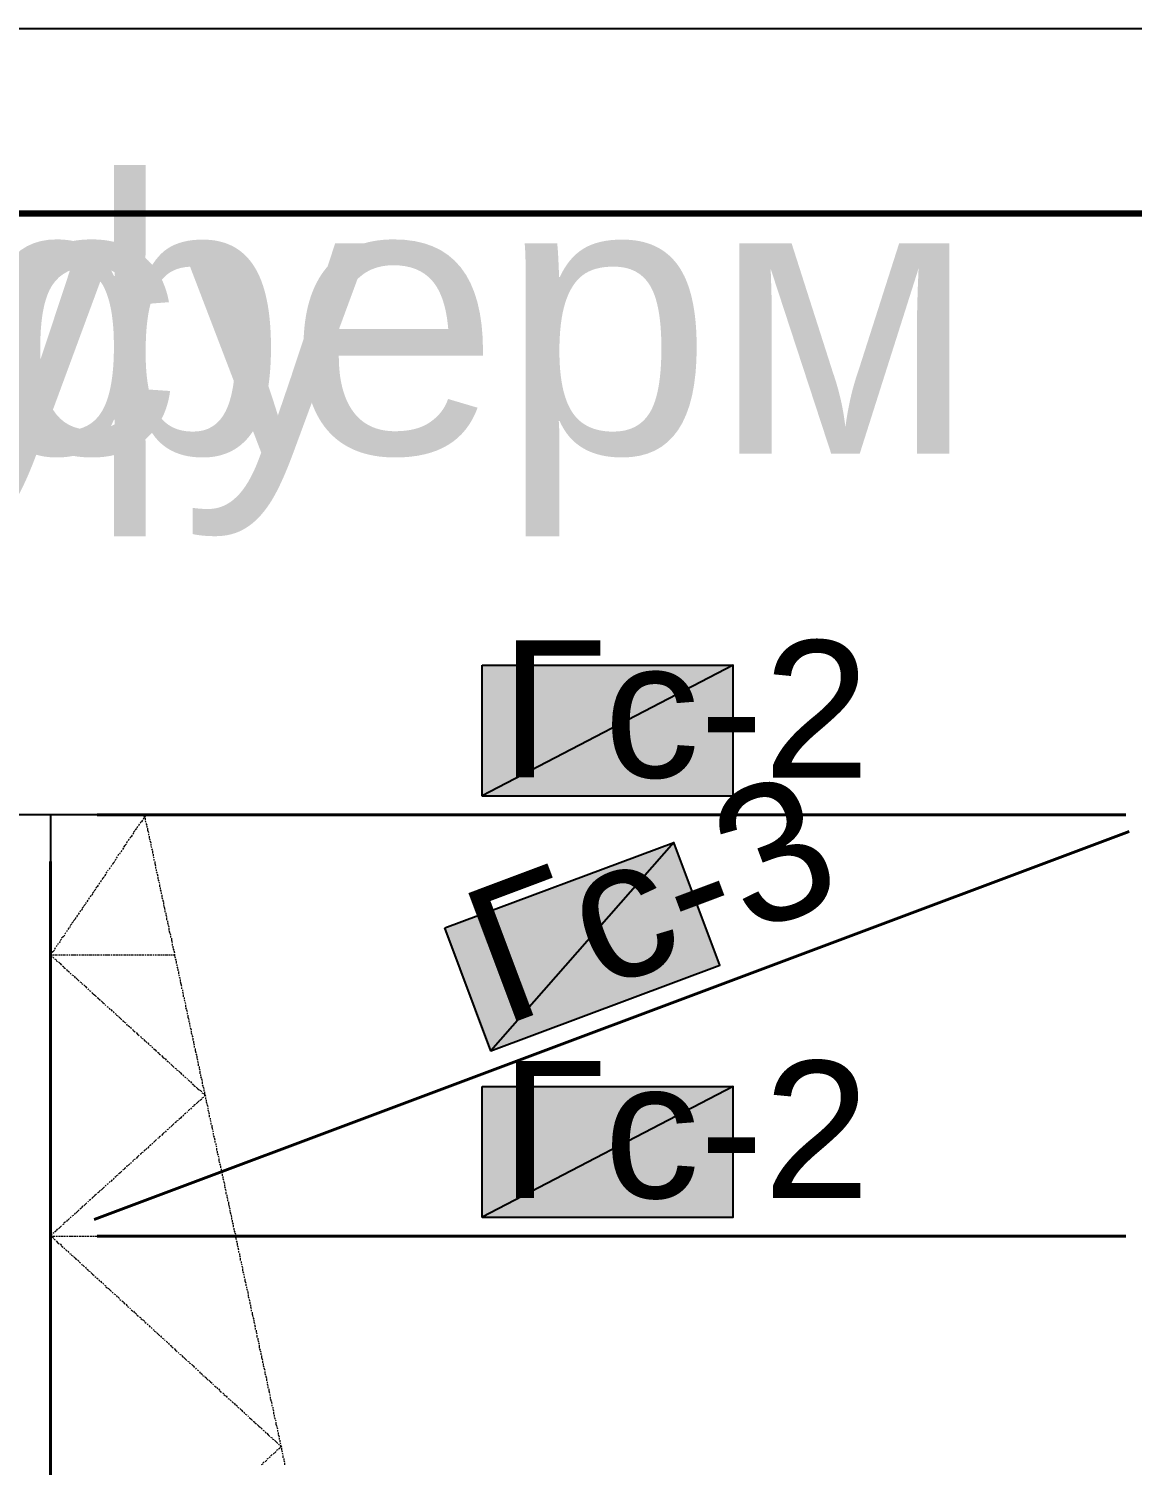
# Model space of a CAD drawing. Extents: x 0 to 604, y 0 to 420.
# Drawn here: x 289.23 to 318.73, y 381.6 to 420 of the extents above; entities that cross this region are included whole.
import ezdxf

# ---------------------------------------------------------------- set-up
doc = ezdxf.new("R2010")
doc.units = 0
doc.styles.add('TEYPDFCAD_TEXT', font='arial.ttf')

# ---------------------------------------------------------------- blocks, each defined once
blk = doc.blocks.new('A2-landscape')
for points in [[(594, 420), (0, 420)], [(589, 415), (20, 415)]]:
    blk.add_lwpolyline(points)

msp = doc.modelspace()

# ---------------------------------------------------------------- hatches: boundary and pattern name
at = {"true_color": 0xffffff}
h = msp.add_hatch(color=0, dxfattribs=at)
h.paths.add_polyline_path([(301.35, 402.992), (308.06, 402.992), (301.35, 399.5)])
h.paths.add_polyline_path([(308.06, 402.992), (301.35, 399.5), (308.06, 399.5)])
h = msp.add_hatch(color=0, dxfattribs=at)
h.paths.add_polyline_path([(300.355, 395.965), (306.472, 398.251), (301.583, 392.684)])
h.paths.add_polyline_path([(306.472, 398.251), (301.583, 392.684), (307.7, 394.97)])
h = msp.add_hatch(color=0, dxfattribs=at)
h.paths.add_polyline_path([(301.35, 391.731), (308.06, 391.731), (301.35, 388.239)])
h.paths.add_polyline_path([(308.06, 391.731), (301.35, 388.239), (308.06, 388.239)])

# ---------------------------------------------------------------- linework, layer by layer
at = {"color": 0, "lineweight": 0, "true_color": 0xffffff}
for p, q in [((301.35, 399.5), (308.06, 399.5)), ((301.583, 392.684), (307.7, 394.97)), ((301.35, 388.239), (308.06, 388.239))]:
    msp.add_line(p, q, dxfattribs=at)
at = {"color": 7, "lineweight": 25}
for p, q in [((293.307, 398.992), (273.325, 398.992)), ((289.814, 398.992), (289.814, 385.593)), ((295.825, 398.992), (294.809, 398.992)), ((317.31, 398.992), (297.307, 398.992)), ((289.814, 384.09), (289.814, 383.074))]:
    msp.add_line(p, q, dxfattribs=at)
at = {"color": 7, "lineweight": 40}
for p, q in [((318.558, 398.992), (291.063, 398.992)), ((290.978, 388.175), (318.643, 398.547)), ((289.814, 397.743), (289.814, 310.219)), ((318.558, 387.731), (291.063, 387.731))]:
    msp.add_line(p, q, dxfattribs=at)
at = {"color": 7, "lineweight": 5}
for p, q in [((292.333, 398.949), (292.312, 398.928)), ((292.354, 398.928), (292.333, 398.949)), ((292.079, 398.568), (292.036, 398.526)), ((292.121, 398.611), (292.079, 398.589)), ((292.142, 398.674), (292.121, 398.632)), ((292.185, 398.738), (292.163, 398.695)), ((292.227, 398.801), (292.206, 398.759)), ((292.269, 398.843), (292.248, 398.801)), ((292.312, 398.907), (292.291, 398.865)), ((292.354, 398.843), (292.354, 398.907)), ((292.375, 398.78), (292.354, 398.822)), ((292.396, 398.716), (292.375, 398.759)), ((292.396, 398.653), (292.396, 398.695)), ((292.418, 398.568), (292.418, 398.632)), ((292.439, 398.505), (292.418, 398.568)), ((291.846, 398.209), (291.804, 398.166)), ((291.867, 398.272), (291.846, 398.23)), ((291.909, 398.335), (291.888, 398.293)), ((291.952, 398.399), (291.931, 398.357)), ((291.994, 398.441), (291.973, 398.399)), ((292.036, 398.505), (292.015, 398.462)), ((292.439, 398.441), (292.439, 398.484)), ((292.46, 398.378), (292.46, 398.42)), ((292.481, 398.314), (292.46, 398.357)), ((292.502, 398.23), (292.481, 398.293)), ((292.502, 398.166), (292.502, 398.209)), ((291.571, 397.806), (291.529, 397.764)), ((291.592, 397.87), (291.571, 397.827)), ((291.634, 397.933), (291.613, 397.891)), ((291.677, 397.976), (291.656, 397.933)), ((291.719, 398.039), (291.698, 397.997)), ((291.761, 398.103), (291.74, 398.06)), ((291.804, 398.166), (291.761, 398.124)), ((292.523, 398.103), (292.502, 398.145)), ((292.545, 398.039), (292.523, 398.081)), ((292.545, 397.954), (292.545, 398.018)), ((292.566, 397.891), (292.566, 397.933)), ((292.587, 397.827), (292.566, 397.87)), ((292.587, 397.764), (292.587, 397.806)), ((291.317, 397.468), (291.296, 397.425)), ((291.359, 397.51), (291.338, 397.489)), ((291.401, 397.574), (291.38, 397.531)), ((291.444, 397.637), (291.423, 397.595)), ((291.486, 397.7), (291.465, 397.658)), ((291.529, 397.743), (291.486, 397.7)), ((292.608, 397.679), (292.608, 397.743)), ((292.629, 397.616), (292.608, 397.679)), ((292.629, 397.552), (292.629, 397.595)), ((292.65, 397.489), (292.65, 397.531)), ((292.671, 397.425), (292.65, 397.468)), ((291.042, 397.065), (291.021, 397.023)), ((291.084, 397.108), (291.063, 397.065)), ((291.126, 397.171), (291.105, 397.129)), ((291.169, 397.235), (291.147, 397.192)), ((291.211, 397.298), (291.19, 397.256)), ((291.253, 397.341), (291.211, 397.298)), ((291.296, 397.404), (291.253, 397.362)), ((292.693, 397.341), (292.671, 397.404)), ((292.693, 397.277), (292.693, 397.319)), ((292.714, 397.214), (292.693, 397.256)), ((292.735, 397.15), (292.714, 397.192)), ((292.735, 397.065), (292.735, 397.129)), ((292.756, 397.002), (292.756, 397.044)), ((290.767, 396.642), (290.745, 396.621)), ((290.809, 396.706), (290.788, 396.663)), ((290.851, 396.769), (290.83, 396.727)), ((290.894, 396.833), (290.872, 396.79)), ((290.936, 396.875), (290.915, 396.833)), ((290.978, 396.938), (290.936, 396.896)), ((291.021, 397.002), (290.978, 396.96)), ((292.777, 396.938), (292.756, 396.981)), ((292.777, 396.875), (292.777, 396.917)), ((292.798, 396.79), (292.798, 396.854)), ((292.82, 396.727), (292.798, 396.769)), ((292.841, 396.663), (292.82, 396.706)), ((292.841, 396.6), (292.841, 396.642)), ((290.534, 396.303), (290.512, 396.261)), ((290.576, 396.367), (290.555, 396.325)), ((290.618, 396.43), (290.597, 396.388)), ((290.661, 396.473), (290.639, 396.43)), ((290.703, 396.536), (290.661, 396.494)), ((290.745, 396.6), (290.703, 396.557)), ((292.862, 396.515), (292.841, 396.579)), ((292.883, 396.452), (292.862, 396.515)), ((292.883, 396.388), (292.883, 396.43)), ((292.904, 396.325), (292.904, 396.367)), ((292.925, 396.261), (292.904, 396.303)), ((290.259, 395.901), (290.237, 395.859)), ((290.301, 395.965), (290.28, 395.923)), ((290.343, 396.007), (290.322, 395.965)), ((290.385, 396.071), (290.343, 396.028)), ((290.428, 396.134), (290.385, 396.092)), ((290.47, 396.198), (290.428, 396.155)), ((290.491, 396.24), (290.47, 396.198)), ((292.925, 396.176), (292.925, 396.24)), ((292.947, 396.113), (292.947, 396.155)), ((292.968, 396.049), (292.947, 396.092)), ((292.989, 395.986), (292.968, 396.028)), ((292.989, 395.901), (292.989, 395.965)), ((293.01, 395.838), (292.989, 395.88)), ((289.983, 395.499), (289.962, 395.457)), ((290.026, 395.541), (290.005, 395.52)), ((290.068, 395.605), (290.047, 395.563)), ((290.11, 395.668), (290.068, 395.626)), ((290.153, 395.732), (290.11, 395.69)), ((290.195, 395.774), (290.153, 395.732)), ((290.216, 395.838), (290.195, 395.796)), ((293.031, 395.774), (293.01, 395.817)), ((293.031, 395.711), (293.031, 395.753)), ((293.053, 395.626), (293.053, 395.69)), ((293.074, 395.563), (293.053, 395.626)), ((293.074, 395.499), (293.074, 395.541)), ((289.835, 395.266), (289.814, 395.245)), ((289.814, 395.245), (289.856, 395.203)), ((289.814, 395.203), (289.814, 395.245)), ((289.814, 395.245), (289.856, 395.245)), ((289.814, 395.139), (289.814, 395.182)), ((289.814, 395.055), (289.814, 395.118)), ((289.877, 395.33), (289.835, 395.288)), ((289.92, 395.372), (289.877, 395.33)), ((289.877, 395.245), (289.92, 395.245)), ((289.877, 395.182), (289.899, 395.16)), ((289.941, 395.436), (289.92, 395.393)), ((289.92, 395.139), (289.962, 395.118)), ((289.941, 395.245), (290.005, 395.245)), ((290.026, 395.245), (290.068, 395.245)), ((290.089, 395.245), (290.132, 395.245)), ((290.153, 395.245), (290.216, 395.245)), ((290.237, 395.245), (290.28, 395.245)), ((290.301, 395.245), (290.343, 395.245)), ((290.364, 395.245), (290.428, 395.245)), ((290.428, 395.245), (290.491, 395.245)), ((290.512, 395.245), (290.555, 395.245)), ((290.576, 395.245), (290.618, 395.245)), ((290.639, 395.245), (290.703, 395.245)), ((290.724, 395.245), (290.767, 395.245)), ((290.788, 395.245), (290.83, 395.245)), ((290.851, 395.245), (290.915, 395.245)), ((290.936, 395.245), (290.978, 395.245)), ((290.999, 395.245), (291.042, 395.245)), ((291.063, 395.245), (291.126, 395.245)), ((291.147, 395.245), (291.19, 395.245)), ((291.211, 395.245), (291.253, 395.245)), ((291.274, 395.245), (291.338, 395.245)), ((291.338, 395.245), (291.401, 395.245)), ((291.423, 395.245), (291.465, 395.245)), ((291.486, 395.245), (291.529, 395.245)), ((291.55, 395.245), (291.613, 395.245)), ((291.634, 395.245), (291.677, 395.245)), ((291.698, 395.245), (291.74, 395.245)), ((291.761, 395.245), (291.825, 395.245)), ((291.846, 395.245), (291.888, 395.245)), ((291.909, 395.245), (291.952, 395.245)), ((291.973, 395.245), (292.036, 395.245)), ((292.058, 395.245), (292.1, 395.245)), ((292.121, 395.245), (292.163, 395.245)), ((292.185, 395.245), (292.227, 395.245)), ((292.248, 395.245), (292.312, 395.245)), ((292.333, 395.245), (292.375, 395.245)), ((292.396, 395.245), (292.439, 395.245)), ((292.46, 395.245), (292.523, 395.245)), ((292.545, 395.245), (292.587, 395.245)), ((292.608, 395.245), (292.65, 395.245)), ((292.671, 395.245), (292.735, 395.245)), ((292.756, 395.245), (292.798, 395.245)), ((292.82, 395.245), (292.862, 395.245)), ((292.883, 395.245), (292.947, 395.245)), ((292.968, 395.245), (293.01, 395.245)), ((293.031, 395.245), (293.074, 395.245)), ((293.095, 395.436), (293.095, 395.478)), ((293.116, 395.372), (293.095, 395.414)), ((293.095, 395.245), (293.137, 395.245)), ((293.137, 395.288), (293.116, 395.351)), ((293.137, 395.224), (293.137, 395.266)), ((293.158, 395.16), (293.137, 395.203)), ((293.18, 395.097), (293.158, 395.139)), ((289.814, 394.991), (289.814, 395.055)), ((289.814, 394.928), (289.814, 394.97)), ((289.814, 394.864), (289.814, 394.906)), ((289.814, 394.779), (289.814, 394.843)), ((289.814, 394.716), (289.814, 394.758)), ((289.962, 395.097), (290.005, 395.055)), ((290.026, 395.055), (290.068, 395.012)), ((290.068, 395.012), (290.11, 394.97)), ((290.132, 394.949), (290.174, 394.928)), ((290.174, 394.906), (290.216, 394.885)), ((290.237, 394.864), (290.259, 394.822)), ((290.28, 394.822), (290.322, 394.779)), ((290.343, 394.758), (290.364, 394.737)), ((293.18, 395.012), (293.18, 395.076)), ((293.201, 394.949), (293.201, 394.991)), ((293.222, 394.885), (293.201, 394.928)), ((293.222, 394.822), (293.222, 394.864)), ((293.243, 394.737), (293.243, 394.801)), ((289.814, 394.652), (289.814, 394.695)), ((289.814, 394.568), (289.814, 394.631)), ((289.814, 394.504), (289.814, 394.547)), ((289.814, 394.441), (289.814, 394.483)), ((289.814, 394.356), (289.814, 394.42)), ((289.814, 394.293), (289.814, 394.335)), ((290.385, 394.716), (290.428, 394.695)), ((290.449, 394.674), (290.47, 394.631)), ((290.491, 394.631), (290.534, 394.589)), ((290.534, 394.589), (290.576, 394.547)), ((290.597, 394.525), (290.639, 394.504)), ((290.639, 394.483), (290.682, 394.462)), ((290.703, 394.441), (290.745, 394.399)), ((290.745, 394.399), (290.788, 394.356)), ((290.809, 394.335), (290.83, 394.314)), ((293.264, 394.674), (293.243, 394.716)), ((293.285, 394.61), (293.264, 394.652)), ((293.285, 394.547), (293.285, 394.589)), ((293.307, 394.462), (293.285, 394.525)), ((293.328, 394.399), (293.307, 394.462)), ((293.328, 394.335), (293.328, 394.377)), ((289.814, 394.229), (289.814, 394.271)), ((289.814, 394.144), (289.814, 394.208)), ((289.814, 394.081), (289.814, 394.144)), ((289.814, 394.017), (289.814, 394.06)), ((289.814, 393.954), (289.814, 393.996)), ((290.851, 394.293), (290.894, 394.271)), ((290.915, 394.25), (290.936, 394.208)), ((290.957, 394.208), (290.999, 394.166)), ((290.999, 394.166), (291.042, 394.123)), ((291.063, 394.102), (291.105, 394.081)), ((291.105, 394.06), (291.147, 394.039)), ((291.169, 394.017), (291.211, 393.975)), ((291.211, 393.975), (291.253, 393.933)), ((293.349, 394.271), (293.349, 394.314)), ((293.37, 394.208), (293.349, 394.25)), ((293.37, 394.123), (293.37, 394.187)), ((293.391, 394.06), (293.391, 394.102)), ((293.412, 393.996), (293.391, 394.039)), ((293.433, 393.933), (293.412, 393.975)), ((289.814, 393.869), (289.814, 393.933)), ((289.814, 393.806), (289.814, 393.848)), ((289.814, 393.742), (289.814, 393.785)), ((289.814, 393.658), (289.814, 393.721)), ((289.814, 393.594), (289.814, 393.637)), ((289.814, 393.531), (289.814, 393.573)), ((291.274, 393.912), (291.296, 393.89)), ((291.317, 393.869), (291.359, 393.848)), ((291.38, 393.827), (291.401, 393.785)), ((291.423, 393.785), (291.465, 393.742)), ((291.486, 393.742), (291.507, 393.7)), ((291.529, 393.679), (291.571, 393.658)), ((291.571, 393.637), (291.613, 393.615)), ((291.634, 393.594), (291.677, 393.552)), ((293.433, 393.848), (293.433, 393.912)), ((293.455, 393.785), (293.433, 393.827)), ((293.476, 393.721), (293.455, 393.764)), ((293.476, 393.658), (293.476, 393.7)), ((293.497, 393.573), (293.497, 393.637)), ((293.518, 393.51), (293.497, 393.573)), ((289.814, 393.446), (289.814, 393.51)), ((289.814, 393.382), (289.814, 393.425)), ((289.814, 393.319), (289.814, 393.361)), ((289.814, 393.234), (289.814, 393.298)), ((289.814, 393.171), (289.814, 393.234)), ((291.677, 393.552), (291.719, 393.51)), ((291.74, 393.488), (291.783, 393.467)), ((291.783, 393.446), (291.825, 393.425)), ((291.846, 393.404), (291.867, 393.361)), ((291.888, 393.361), (291.931, 393.319)), ((291.952, 393.319), (291.973, 393.277)), ((291.994, 393.255), (292.036, 393.234)), ((292.036, 393.213), (292.079, 393.192)), ((293.518, 393.446), (293.518, 393.488)), ((293.539, 393.382), (293.539, 393.425)), ((293.56, 393.319), (293.539, 393.361)), ((293.582, 393.234), (293.56, 393.298)), ((293.582, 393.171), (293.582, 393.213)), ((289.814, 393.107), (289.814, 393.15)), ((289.814, 393.044), (289.814, 393.086)), ((289.814, 392.959), (289.814, 393.023)), ((289.814, 392.896), (289.814, 392.938)), ((289.814, 392.832), (289.814, 392.874)), ((289.814, 392.747), (289.814, 392.811)), ((292.1, 393.171), (292.142, 393.128)), ((292.142, 393.128), (292.185, 393.086)), ((292.206, 393.065), (292.248, 393.044)), ((292.248, 393.023), (292.291, 393.002)), ((292.312, 392.98), (292.333, 392.938)), ((292.354, 392.938), (292.396, 392.896)), ((292.418, 392.896), (292.439, 392.853)), ((292.46, 392.832), (292.502, 392.811)), ((293.603, 393.107), (293.582, 393.15)), ((293.624, 393.044), (293.603, 393.086)), ((293.624, 392.959), (293.624, 393.023)), ((293.645, 392.896), (293.645, 392.938)), ((293.666, 392.832), (293.645, 392.874)), ((293.666, 392.769), (293.666, 392.811)), ((289.814, 392.684), (289.814, 392.726)), ((289.814, 392.62), (289.814, 392.663)), ((289.814, 392.536), (289.814, 392.599)), ((289.814, 392.472), (289.814, 392.515)), ((289.814, 392.409), (289.814, 392.451)), ((292.523, 392.79), (292.545, 392.769)), ((292.566, 392.747), (292.608, 392.705)), ((292.608, 392.705), (292.65, 392.663)), ((292.671, 392.642), (292.714, 392.62)), ((292.714, 392.599), (292.756, 392.578)), ((292.777, 392.557), (292.82, 392.515)), ((292.82, 392.515), (292.862, 392.472)), ((292.883, 392.472), (292.904, 392.43)), ((293.688, 392.684), (293.688, 392.747)), ((293.709, 392.62), (293.688, 392.684)), ((293.73, 392.557), (293.709, 392.599)), ((293.73, 392.493), (293.73, 392.536)), ((293.751, 392.43), (293.73, 392.472)), ((289.814, 392.324), (289.814, 392.388)), ((289.814, 392.261), (289.814, 392.324)), ((289.814, 392.197), (289.814, 392.239)), ((289.814, 392.134), (289.814, 392.176)), ((289.814, 392.049), (289.814, 392.113)), ((292.925, 392.409), (292.968, 392.388)), ((292.989, 392.366), (293.01, 392.345)), ((293.031, 392.324), (293.074, 392.282)), ((293.074, 392.282), (293.116, 392.239)), ((293.137, 392.218), (293.18, 392.197)), ((293.18, 392.176), (293.222, 392.155)), ((293.243, 392.134), (293.285, 392.091)), ((293.285, 392.091), (293.328, 392.049)), ((293.349, 392.049), (293.37, 392.007)), ((293.772, 392.345), (293.751, 392.409)), ((293.772, 392.282), (293.772, 392.324)), ((293.793, 392.218), (293.793, 392.261)), ((293.815, 392.155), (293.793, 392.197)), ((293.815, 392.07), (293.815, 392.134)), ((293.836, 392.007), (293.836, 392.049)), ((289.814, 391.985), (289.814, 392.028)), ((289.814, 391.922), (289.814, 391.964)), ((289.814, 391.837), (289.814, 391.901)), ((289.814, 391.774), (289.814, 391.816)), ((289.814, 391.71), (289.814, 391.753)), ((289.814, 391.626), (289.814, 391.689)), ((293.391, 391.985), (293.433, 391.964)), ((293.455, 391.943), (293.476, 391.922)), ((293.497, 391.901), (293.539, 391.858)), ((293.56, 391.858), (293.582, 391.816)), ((293.603, 391.795), (293.645, 391.774)), ((293.645, 391.753), (293.688, 391.731)), ((293.709, 391.71), (293.751, 391.668)), ((293.751, 391.668), (293.793, 391.626)), ((293.857, 391.943), (293.836, 391.985)), ((293.878, 391.88), (293.857, 391.922)), ((293.878, 391.795), (293.878, 391.858)), ((293.899, 391.731), (293.878, 391.774)), ((293.92, 391.668), (293.899, 391.71)), ((289.814, 391.562), (289.814, 391.604)), ((289.814, 391.499), (289.814, 391.541)), ((289.814, 391.414), (289.814, 391.478)), ((289.814, 391.351), (289.814, 391.414)), ((289.814, 391.287), (289.814, 391.329)), ((289.814, 391.223), (289.814, 391.266)), ((293.751, 391.308), (293.709, 391.266)), ((293.793, 391.351), (293.751, 391.308)), ((293.815, 391.626), (293.857, 391.583)), ((293.857, 391.393), (293.815, 391.351)), ((293.857, 391.562), (293.899, 391.541)), ((293.899, 391.435), (293.857, 391.414)), ((293.92, 391.604), (293.92, 391.647)), ((293.92, 391.52), (293.942, 391.499)), ((293.942, 391.499), (293.92, 391.456)), ((293.942, 391.52), (293.942, 391.583)), ((293.963, 391.456), (293.942, 391.52)), ((293.963, 391.393), (293.963, 391.435)), ((293.984, 391.329), (293.984, 391.372)), ((294.005, 391.266), (293.984, 391.308)), ((289.814, 391.139), (289.814, 391.202)), ((289.814, 391.075), (289.814, 391.118)), ((289.814, 391.012), (289.814, 391.054)), ((289.814, 390.927), (289.814, 390.991)), ((289.814, 390.864), (289.814, 390.906)), ((293.285, 390.885), (293.243, 390.842)), ((293.328, 390.927), (293.285, 390.885)), ((293.37, 390.969), (293.349, 390.927)), ((293.433, 391.012), (293.391, 390.991)), ((293.476, 391.054), (293.455, 391.033)), ((293.539, 391.118), (293.497, 391.075)), ((293.582, 391.16), (293.56, 391.118)), ((293.645, 391.202), (293.603, 391.181)), ((293.688, 391.245), (293.645, 391.223)), ((294.026, 391.181), (294.005, 391.245)), ((294.026, 391.118), (294.026, 391.16)), ((294.047, 391.054), (294.026, 391.096)), ((294.068, 390.991), (294.047, 391.033)), ((294.068, 390.906), (294.068, 390.969)), ((294.09, 390.842), (294.09, 390.885)), ((289.814, 390.8), (289.814, 390.842)), ((289.814, 390.716), (289.814, 390.779)), ((289.814, 390.652), (289.814, 390.694)), ((289.814, 390.589), (289.814, 390.631)), ((289.814, 390.504), (289.814, 390.567)), ((289.814, 390.44), (289.814, 390.504)), ((292.862, 390.504), (292.82, 390.461)), ((292.904, 390.546), (292.883, 390.504)), ((292.968, 390.589), (292.925, 390.567)), ((293.01, 390.631), (292.989, 390.61)), ((293.074, 390.694), (293.031, 390.652)), ((293.116, 390.737), (293.074, 390.694)), ((293.18, 390.779), (293.137, 390.758)), ((293.222, 390.821), (293.18, 390.8)), ((294.111, 390.779), (294.09, 390.821)), ((294.111, 390.716), (294.111, 390.758)), ((294.132, 390.631), (294.132, 390.694)), ((294.153, 390.567), (294.132, 390.631)), ((294.174, 390.504), (294.153, 390.546)), ((289.814, 390.377), (289.814, 390.419)), ((289.814, 390.313), (289.814, 390.356)), ((289.814, 390.229), (289.814, 390.292)), ((289.814, 390.165), (289.814, 390.207)), ((289.814, 390.102), (289.814, 390.144)), ((292.439, 390.123), (292.418, 390.08)), ((292.502, 390.165), (292.46, 390.144)), ((292.545, 390.207), (292.523, 390.186)), ((292.608, 390.271), (292.566, 390.229)), ((292.65, 390.313), (292.608, 390.271)), ((292.714, 390.356), (292.671, 390.334)), ((292.756, 390.398), (292.714, 390.377)), ((292.82, 390.461), (292.777, 390.419)), ((294.174, 390.44), (294.174, 390.483)), ((294.195, 390.377), (294.174, 390.419)), ((294.217, 390.292), (294.195, 390.356)), ((294.217, 390.229), (294.217, 390.271)), ((294.238, 390.165), (294.238, 390.207)), ((294.259, 390.102), (294.238, 390.144)), ((289.814, 390.017), (289.814, 390.08)), ((289.814, 389.953), (289.814, 389.996)), ((289.814, 389.89), (289.814, 389.932)), ((289.814, 389.805), (289.814, 389.869)), ((289.814, 389.742), (289.814, 389.784)), ((292.036, 389.742), (291.994, 389.721)), ((292.079, 389.784), (292.036, 389.763)), ((292.142, 389.848), (292.1, 389.805)), ((292.185, 389.89), (292.142, 389.848)), ((292.248, 389.932), (292.206, 389.911)), ((292.291, 389.975), (292.248, 389.953)), ((292.333, 390.038), (292.312, 389.996)), ((292.396, 390.08), (292.354, 390.038)), ((294.259, 390.017), (294.259, 390.08)), ((294.28, 389.953), (294.28, 389.996)), ((294.301, 389.89), (294.28, 389.932)), ((294.322, 389.827), (294.301, 389.869)), ((294.322, 389.742), (294.322, 389.805)), ((289.814, 389.678), (289.814, 389.721)), ((289.814, 389.594), (289.814, 389.657)), ((289.814, 389.53), (289.814, 389.594)), ((289.814, 389.467), (289.814, 389.509)), ((289.814, 389.403), (289.814, 389.445)), ((289.814, 389.318), (289.814, 389.382)), ((291.613, 389.361), (291.571, 389.34)), ((291.677, 389.424), (291.634, 389.382)), ((291.719, 389.467), (291.677, 389.424)), ((291.783, 389.509), (291.74, 389.488)), ((291.825, 389.551), (291.783, 389.53)), ((291.867, 389.615), (291.846, 389.572)), ((291.931, 389.657), (291.888, 389.615)), ((291.973, 389.699), (291.952, 389.657)), ((294.344, 389.678), (294.322, 389.721)), ((294.365, 389.615), (294.344, 389.657)), ((294.365, 389.551), (294.365, 389.594)), ((294.386, 389.467), (294.386, 389.53)), ((294.407, 389.403), (294.386, 389.467)), ((294.407, 389.34), (294.407, 389.382)), ((289.814, 389.255), (289.814, 389.297)), ((289.814, 389.192), (289.814, 389.234)), ((289.814, 389.107), (289.814, 389.17)), ((289.814, 389.043), (289.814, 389.086)), ((289.814, 388.98), (289.814, 389.022)), ((291.211, 389.001), (291.169, 388.959)), ((291.253, 389.043), (291.211, 389.001)), ((291.296, 389.086), (291.274, 389.065)), ((291.359, 389.128), (291.317, 389.107)), ((291.401, 389.192), (291.38, 389.149)), ((291.465, 389.234), (291.423, 389.192)), ((291.507, 389.276), (291.486, 389.234)), ((291.571, 389.318), (291.529, 389.297)), ((294.428, 389.276), (294.428, 389.318)), ((294.449, 389.213), (294.428, 389.255)), ((294.471, 389.128), (294.449, 389.192)), ((294.471, 389.065), (294.471, 389.107)), ((294.492, 389.001), (294.471, 389.043)), ((294.513, 388.937), (294.492, 388.98)), ((289.814, 388.895), (289.814, 388.959)), ((289.814, 388.832), (289.814, 388.874)), ((289.814, 388.768), (289.814, 388.81)), ((289.814, 388.683), (289.814, 388.747)), ((289.814, 388.62), (289.814, 388.683)), ((289.814, 388.557), (289.814, 388.599)), ((290.745, 388.578), (290.703, 388.535)), ((290.788, 388.62), (290.745, 388.578)), ((290.83, 388.662), (290.809, 388.641)), ((290.894, 388.705), (290.851, 388.683)), ((290.936, 388.768), (290.915, 388.726)), ((290.999, 388.81), (290.957, 388.768)), ((291.042, 388.853), (290.999, 388.81)), ((291.105, 388.895), (291.063, 388.874)), ((291.147, 388.959), (291.105, 388.916)), ((294.513, 388.853), (294.513, 388.916)), ((294.534, 388.789), (294.534, 388.832)), ((294.555, 388.726), (294.534, 388.768)), ((294.555, 388.662), (294.555, 388.705)), ((294.577, 388.578), (294.577, 388.641)), ((294.598, 388.514), (294.577, 388.578)), ((289.814, 388.493), (289.814, 388.535)), ((289.814, 388.408), (289.814, 388.472)), ((289.814, 388.345), (289.814, 388.387)), ((289.814, 388.281), (289.814, 388.324)), ((289.814, 388.197), (289.814, 388.26)), ((290.322, 388.197), (290.28, 388.154)), ((290.364, 388.239), (290.343, 388.218)), ((290.428, 388.281), (290.385, 388.26)), ((290.47, 388.345), (290.449, 388.303)), ((290.534, 388.387), (290.491, 388.345)), ((290.576, 388.43), (290.534, 388.387)), ((290.639, 388.472), (290.597, 388.451)), ((290.682, 388.535), (290.639, 388.493)), ((294.619, 388.451), (294.598, 388.493)), ((294.619, 388.387), (294.619, 388.43)), ((294.64, 388.324), (294.619, 388.366)), ((294.661, 388.239), (294.64, 388.303)), ((294.661, 388.175), (294.661, 388.218)), ((289.814, 388.133), (289.814, 388.175)), ((289.814, 388.07), (289.814, 388.112)), ((289.814, 387.985), (289.814, 388.048)), ((289.814, 387.921), (289.814, 387.964)), ((289.814, 387.858), (289.814, 387.9)), ((289.814, 387.773), (289.814, 387.837)), ((289.899, 387.816), (289.877, 387.795)), ((289.962, 387.858), (289.92, 387.837)), ((290.005, 387.921), (289.962, 387.879)), ((290.068, 387.964), (290.026, 387.921)), ((290.11, 388.006), (290.068, 387.964)), ((290.174, 388.048), (290.132, 388.027)), ((290.216, 388.112), (290.174, 388.07)), ((290.259, 388.154), (290.237, 388.112)), ((294.682, 388.112), (294.682, 388.154)), ((294.704, 388.048), (294.682, 388.091)), ((294.704, 387.964), (294.704, 388.027)), ((294.725, 387.9), (294.725, 387.943)), ((294.746, 387.837), (294.725, 387.879)), ((294.767, 387.773), (294.746, 387.816)), ((289.856, 387.773), (289.814, 387.731)), ((289.814, 387.71), (289.814, 387.773)), ((289.814, 387.731), (289.856, 387.731)), ((289.814, 387.731), (289.835, 387.71)), ((289.814, 387.646), (289.814, 387.689)), ((289.814, 387.583), (289.814, 387.625)), ((289.814, 387.498), (289.814, 387.562)), ((289.814, 387.435), (289.814, 387.477)), ((289.856, 387.71), (289.899, 387.667)), ((289.877, 387.731), (289.941, 387.731)), ((289.899, 387.646), (289.941, 387.625)), ((289.962, 387.731), (290.005, 387.731)), ((289.962, 387.604), (290.005, 387.562)), ((290.005, 387.562), (290.047, 387.519)), ((290.026, 387.731), (290.068, 387.731)), ((290.068, 387.519), (290.11, 387.477)), ((290.089, 387.731), (290.153, 387.731)), ((290.11, 387.456), (290.153, 387.435)), ((290.174, 387.731), (290.216, 387.731)), ((290.237, 387.731), (290.28, 387.731)), ((290.301, 387.731), (290.364, 387.731)), ((290.364, 387.731), (290.428, 387.731)), ((290.449, 387.731), (290.491, 387.731)), ((290.512, 387.731), (290.555, 387.731)), ((290.576, 387.731), (290.639, 387.731)), ((290.661, 387.731), (290.703, 387.731)), ((290.724, 387.731), (290.767, 387.731)), ((290.788, 387.731), (290.851, 387.731)), ((290.872, 387.731), (290.915, 387.731)), ((290.936, 387.731), (290.978, 387.731)), ((290.999, 387.731), (291.063, 387.731)), ((291.084, 387.731), (291.126, 387.731)), ((291.147, 387.731), (291.19, 387.731)), ((291.211, 387.731), (291.253, 387.731)), ((291.274, 387.731), (291.338, 387.731)), ((291.359, 387.731), (291.401, 387.731)), ((291.423, 387.731), (291.465, 387.731)), ((291.486, 387.731), (291.55, 387.731)), ((291.571, 387.731), (291.613, 387.731)), ((291.634, 387.731), (291.677, 387.731)), ((291.698, 387.731), (291.761, 387.731)), ((291.783, 387.731), (291.825, 387.731)), ((291.846, 387.731), (291.888, 387.731)), ((291.909, 387.731), (291.973, 387.731)), ((291.994, 387.731), (292.036, 387.731)), ((292.058, 387.731), (292.1, 387.731)), ((292.121, 387.731), (292.163, 387.731)), ((292.185, 387.731), (292.248, 387.731)), ((292.269, 387.731), (292.312, 387.731)), ((292.333, 387.731), (292.375, 387.731)), ((292.396, 387.731), (292.46, 387.731)), ((292.481, 387.731), (292.523, 387.731)), ((292.545, 387.731), (292.587, 387.731)), ((292.608, 387.731), (292.671, 387.731)), ((292.693, 387.731), (292.735, 387.731)), ((292.756, 387.731), (292.798, 387.731)), ((292.82, 387.731), (292.883, 387.731)), ((292.904, 387.731), (292.947, 387.731)), ((292.968, 387.731), (293.01, 387.731)), ((293.031, 387.731), (293.074, 387.731)), ((293.095, 387.731), (293.158, 387.731)), ((293.18, 387.731), (293.222, 387.731)), ((293.243, 387.731), (293.285, 387.731)), ((293.307, 387.731), (293.37, 387.731)), ((293.391, 387.731), (293.433, 387.731)), ((293.455, 387.731), (293.497, 387.731)), ((293.518, 387.731), (293.582, 387.731)), ((293.603, 387.731), (293.645, 387.731)), ((293.666, 387.731), (293.709, 387.731)), ((293.73, 387.731), (293.793, 387.731)), ((293.793, 387.731), (293.857, 387.731)), ((293.878, 387.731), (293.92, 387.731)), ((293.942, 387.731), (293.984, 387.731)), ((294.005, 387.731), (294.068, 387.731)), ((294.09, 387.731), (294.132, 387.731)), ((294.153, 387.731), (294.195, 387.731)), ((294.217, 387.731), (294.28, 387.731)), ((294.301, 387.731), (294.344, 387.731)), ((294.365, 387.731), (294.407, 387.731)), ((294.428, 387.731), (294.492, 387.731)), ((294.513, 387.731), (294.555, 387.731)), ((294.577, 387.731), (294.619, 387.731)), ((294.64, 387.731), (294.704, 387.731)), ((294.704, 387.731), (294.767, 387.731)), ((294.767, 387.689), (294.767, 387.752)), ((294.788, 387.625), (294.767, 387.689)), ((294.809, 387.562), (294.788, 387.604)), ((294.809, 387.498), (294.809, 387.541)), ((294.83, 387.435), (294.809, 387.477)), ((289.814, 387.371), (289.814, 387.413)), ((289.814, 387.286), (289.814, 387.35)), ((289.814, 387.223), (289.814, 387.265)), ((289.814, 387.159), (289.814, 387.202)), ((289.814, 387.075), (289.814, 387.138)), ((289.814, 387.011), (289.814, 387.054)), ((290.174, 387.413), (290.195, 387.392)), ((290.216, 387.371), (290.259, 387.329)), ((290.28, 387.329), (290.301, 387.286)), ((290.322, 387.265), (290.364, 387.244)), ((290.364, 387.223), (290.407, 387.202)), ((290.428, 387.181), (290.47, 387.138)), ((290.47, 387.138), (290.512, 387.096)), ((290.534, 387.096), (290.576, 387.054)), ((294.852, 387.35), (294.83, 387.413)), ((294.852, 387.286), (294.852, 387.329)), ((294.873, 387.223), (294.873, 387.265)), ((294.894, 387.159), (294.873, 387.202)), ((294.894, 387.075), (294.894, 387.138)), ((294.915, 387.011), (294.915, 387.054)), ((289.814, 386.948), (289.814, 386.99)), ((289.814, 386.863), (289.814, 386.927)), ((289.814, 386.8), (289.814, 386.863)), ((289.814, 386.736), (289.814, 386.779)), ((289.814, 386.673), (289.814, 386.715)), ((290.576, 387.032), (290.618, 387.011)), ((290.639, 386.99), (290.661, 386.948)), ((290.682, 386.948), (290.724, 386.906)), ((290.745, 386.906), (290.767, 386.863)), ((290.788, 386.842), (290.83, 386.821)), ((290.83, 386.8), (290.872, 386.779)), ((290.894, 386.757), (290.936, 386.715)), ((290.936, 386.715), (290.978, 386.673)), ((294.936, 386.948), (294.915, 386.99)), ((294.957, 386.884), (294.936, 386.927)), ((294.957, 386.8), (294.957, 386.863)), ((294.979, 386.736), (294.957, 386.779)), ((295, 386.673), (294.979, 386.715)), ((289.814, 386.588), (289.814, 386.651)), ((289.814, 386.524), (289.814, 386.567)), ((289.814, 386.461), (289.814, 386.503)), ((289.814, 386.376), (289.814, 386.44)), ((289.814, 386.313), (289.814, 386.355)), ((289.814, 386.249), (289.814, 386.292)), ((290.999, 386.651), (291.021, 386.63)), ((291.042, 386.609), (291.084, 386.588)), ((291.105, 386.567), (291.126, 386.524)), ((291.147, 386.524), (291.19, 386.482)), ((291.211, 386.482), (291.232, 386.44)), ((291.253, 386.419), (291.296, 386.397)), ((291.296, 386.376), (291.338, 386.334)), ((291.359, 386.334), (291.401, 386.292)), ((291.401, 386.292), (291.444, 386.249)), ((295, 386.609), (295, 386.651)), ((295.021, 386.524), (295.021, 386.588)), ((295.042, 386.461), (295.021, 386.524)), ((295.042, 386.397), (295.042, 386.44)), ((295.063, 386.334), (295.063, 386.376)), ((295.084, 386.271), (295.063, 386.313)), ((289.814, 386.165), (289.814, 386.228)), ((289.814, 386.101), (289.814, 386.144)), ((289.814, 386.038), (289.814, 386.08)), ((289.814, 385.953), (289.814, 386.017)), ((289.814, 385.889), (289.814, 385.953)), ((291.465, 386.228), (291.486, 386.207)), ((291.507, 386.186), (291.55, 386.165)), ((291.571, 386.144), (291.592, 386.101)), ((291.613, 386.101), (291.656, 386.059)), ((291.656, 386.038), (291.698, 386.017)), ((291.719, 385.995), (291.761, 385.974)), ((291.761, 385.953), (291.804, 385.911)), ((291.825, 385.911), (291.867, 385.868)), ((295.106, 386.186), (295.084, 386.249)), ((295.106, 386.122), (295.106, 386.165)), ((295.127, 386.059), (295.106, 386.101)), ((295.148, 385.995), (295.127, 386.038)), ((295.148, 385.911), (295.148, 385.974)), ((295.169, 385.847), (295.169, 385.889)), ((289.814, 385.826), (289.814, 385.868)), ((289.814, 385.762), (289.814, 385.805)), ((289.814, 385.678), (289.814, 385.741)), ((289.814, 385.614), (289.814, 385.657)), ((289.814, 385.551), (289.814, 385.593)), ((289.814, 385.466), (289.814, 385.53)), ((291.867, 385.847), (291.909, 385.826)), ((291.931, 385.805), (291.952, 385.784)), ((291.973, 385.762), (292.015, 385.72)), ((292.036, 385.72), (292.058, 385.678)), ((292.079, 385.678), (292.121, 385.635)), ((292.121, 385.614), (292.163, 385.593)), ((292.185, 385.572), (292.227, 385.551)), ((292.227, 385.53), (292.269, 385.487)), ((295.19, 385.784), (295.169, 385.826)), ((295.19, 385.72), (295.19, 385.762)), ((295.211, 385.635), (295.211, 385.699)), ((295.233, 385.572), (295.211, 385.635)), ((295.254, 385.509), (295.233, 385.551)), ((289.814, 385.403), (289.814, 385.445)), ((289.814, 385.339), (289.814, 385.382)), ((289.814, 385.255), (289.814, 385.318)), ((289.814, 385.191), (289.814, 385.233)), ((289.814, 385.127), (289.814, 385.17)), ((292.291, 385.487), (292.333, 385.445)), ((292.333, 385.424), (292.375, 385.403)), ((292.396, 385.382), (292.418, 385.36)), ((292.439, 385.339), (292.481, 385.297)), ((292.502, 385.297), (292.523, 385.255)), ((292.545, 385.233), (292.587, 385.212)), ((292.587, 385.191), (292.629, 385.17)), ((292.65, 385.149), (292.693, 385.106)), ((295.254, 385.445), (295.254, 385.487)), ((295.275, 385.382), (295.254, 385.424)), ((295.296, 385.297), (295.275, 385.36)), ((295.296, 385.233), (295.296, 385.276)), ((295.317, 385.17), (295.317, 385.212)), ((295.339, 385.106), (295.317, 385.149)), ((289.814, 385.043), (289.814, 385.106)), ((289.814, 384.979), (289.814, 385.043)), ((289.814, 384.916), (289.814, 384.958)), ((289.814, 384.852), (289.814, 384.895)), ((289.814, 384.768), (289.814, 384.831)), ((289.814, 384.704), (289.814, 384.746)), ((292.693, 385.106), (292.735, 385.064)), ((292.756, 385.064), (292.777, 385.022)), ((292.798, 385), (292.841, 384.979)), ((292.862, 384.958), (292.883, 384.937)), ((292.904, 384.916), (292.947, 384.873)), ((292.968, 384.873), (292.989, 384.831)), ((293.01, 384.81), (293.053, 384.789)), ((293.053, 384.768), (293.095, 384.746)), ((295.339, 385.022), (295.339, 385.085)), ((295.36, 384.958), (295.36, 385)), ((295.381, 384.895), (295.36, 384.937)), ((295.402, 384.831), (295.381, 384.873)), ((295.402, 384.746), (295.402, 384.81)), ((289.814, 384.641), (289.814, 384.683)), ((289.814, 384.556), (289.814, 384.62)), ((289.814, 384.492), (289.814, 384.535)), ((289.814, 384.429), (289.814, 384.471)), ((289.814, 384.344), (289.814, 384.408)), ((293.116, 384.725), (293.158, 384.683)), ((293.158, 384.683), (293.201, 384.641)), ((293.222, 384.62), (293.243, 384.598)), ((293.264, 384.577), (293.307, 384.556)), ((293.328, 384.535), (293.349, 384.492)), ((293.37, 384.492), (293.412, 384.45)), ((293.412, 384.45), (293.455, 384.408)), ((293.476, 384.387), (293.518, 384.365)), ((295.423, 384.683), (295.402, 384.725)), ((295.444, 384.62), (295.423, 384.662)), ((295.444, 384.556), (295.444, 384.598)), ((295.466, 384.471), (295.466, 384.535)), ((295.487, 384.408), (295.466, 384.471)), ((295.487, 384.344), (295.487, 384.387)), ((289.814, 384.281), (289.814, 384.323)), ((289.814, 384.217), (289.814, 384.26)), ((289.814, 384.133), (289.814, 384.196)), ((289.814, 384.069), (289.814, 384.133)), ((289.814, 384.006), (289.814, 384.048)), ((289.814, 383.942), (289.814, 383.985)), ((293.518, 384.344), (293.56, 384.323)), ((293.582, 384.302), (293.624, 384.26)), ((293.624, 384.26), (293.666, 384.217)), ((293.688, 384.196), (293.709, 384.175)), ((293.73, 384.154), (293.772, 384.133)), ((293.793, 384.111), (293.815, 384.069)), ((293.836, 384.069), (293.878, 384.027)), ((293.878, 384.006), (293.92, 383.985)), ((295.508, 384.281), (295.508, 384.323)), ((295.529, 384.217), (295.508, 384.26)), ((295.55, 384.133), (295.529, 384.196)), ((295.55, 384.069), (295.55, 384.111)), ((295.571, 384.006), (295.55, 384.048)), ((295.592, 383.942), (295.571, 383.985)), ((289.814, 383.858), (289.814, 383.921)), ((289.814, 383.794), (289.814, 383.836)), ((289.814, 383.73), (289.814, 383.773)), ((289.814, 383.646), (289.814, 383.709)), ((289.814, 383.582), (289.814, 383.625)), ((293.942, 383.963), (293.984, 383.942)), ((293.984, 383.921), (294.026, 383.879)), ((294.047, 383.879), (294.09, 383.836)), ((294.09, 383.836), (294.132, 383.794)), ((294.153, 383.773), (294.174, 383.752)), ((294.195, 383.73), (294.238, 383.688)), ((294.259, 383.688), (294.28, 383.646)), ((294.301, 383.646), (294.344, 383.603)), ((295.592, 383.858), (295.592, 383.921)), ((295.614, 383.794), (295.614, 383.836)), ((295.635, 383.73), (295.614, 383.773)), ((295.635, 383.667), (295.635, 383.709)), ((295.656, 383.582), (295.656, 383.646)), ((289.814, 383.519), (289.814, 383.561)), ((289.814, 383.434), (289.814, 383.498)), ((289.814, 383.371), (289.814, 383.413)), ((289.814, 383.307), (289.814, 383.349)), ((289.814, 383.223), (289.814, 383.286)), ((289.814, 383.159), (289.814, 383.223)), ((294.344, 383.582), (294.386, 383.561)), ((294.407, 383.54), (294.449, 383.519)), ((294.449, 383.498), (294.492, 383.455)), ((294.513, 383.455), (294.534, 383.413)), ((294.555, 383.392), (294.598, 383.371)), ((294.619, 383.349), (294.64, 383.328)), ((294.661, 383.307), (294.704, 383.265)), ((294.725, 383.265), (294.746, 383.223)), ((294.767, 383.223), (294.809, 383.18)), ((295.677, 383.519), (295.656, 383.582)), ((295.698, 383.455), (295.677, 383.498)), ((295.698, 383.392), (295.698, 383.434)), ((295.719, 383.328), (295.698, 383.371)), ((295.741, 383.244), (295.719, 383.307)), ((295.741, 383.18), (295.741, 383.223)), ((289.814, 383.096), (289.814, 383.138)), ((289.814, 383.032), (289.814, 383.074)), ((289.814, 382.947), (289.814, 383.011)), ((289.814, 382.884), (289.814, 382.926)), ((289.814, 382.82), (289.814, 382.863)), ((294.809, 383.159), (294.852, 383.138)), ((294.873, 383.117), (294.915, 383.074)), ((294.915, 383.074), (294.957, 383.032)), ((294.979, 383.032), (295, 382.99)), ((295.021, 382.968), (295.063, 382.947)), ((295.084, 382.926), (295.106, 382.905)), ((295.127, 382.884), (295.169, 382.841)), ((295.169, 382.841), (295.211, 382.799)), ((295.762, 383.117), (295.762, 383.159)), ((295.783, 383.053), (295.762, 383.096)), ((295.783, 382.968), (295.783, 383.032)), ((295.804, 382.905), (295.804, 382.947)), ((295.825, 382.841), (295.804, 382.884)), ((295.846, 382.778), (295.825, 382.82)), ((289.814, 382.736), (289.814, 382.799)), ((289.814, 382.672), (289.814, 382.714)), ((289.814, 382.609), (289.814, 382.651)), ((289.814, 382.524), (289.814, 382.587)), ((289.814, 382.46), (289.814, 382.503)), ((289.814, 382.397), (289.814, 382.439)), ((295.233, 382.778), (295.275, 382.757)), ((295.275, 382.736), (295.317, 382.714)), ((295.339, 382.693), (295.381, 382.651)), ((295.381, 382.651), (295.423, 382.609)), ((295.444, 382.609), (295.466, 382.566)), ((295.487, 382.545), (295.529, 382.524)), ((295.55, 382.503), (295.571, 382.46)), ((295.592, 382.46), (295.635, 382.418)), ((295.846, 382.693), (295.846, 382.757)), ((295.868, 382.63), (295.846, 382.693)), ((295.889, 382.566), (295.868, 382.609)), ((295.889, 382.503), (295.889, 382.545)), ((295.91, 382.439), (295.91, 382.482)), ((289.814, 382.312), (289.814, 382.376)), ((289.814, 382.249), (289.814, 382.312)), ((289.814, 382.185), (289.814, 382.228)), ((289.814, 382.122), (289.814, 382.164)), ((289.814, 382.037), (289.814, 382.101)), ((295.635, 382.418), (295.677, 382.376)), ((295.698, 382.355), (295.741, 382.334)), ((295.741, 382.312), (295.783, 382.291)), ((295.804, 382.27), (295.846, 382.228)), ((295.846, 382.228), (295.889, 382.185)), ((295.931, 382.355), (295.91, 382.418)), ((295.91, 382.164), (295.931, 382.143)), ((295.952, 382.058), (295.91, 382.037)), ((295.931, 382.291), (295.931, 382.334)), ((295.952, 382.228), (295.952, 382.27)), ((295.974, 382.164), (295.952, 382.207)), ((295.952, 382.122), (295.974, 382.101)), ((295.974, 382.101), (295.952, 382.079)), ((295.995, 382.079), (295.974, 382.143)), ((295.995, 382.016), (295.995, 382.058)), ((289.814, 381.974), (289.814, 382.016)), ((289.814, 381.91), (289.814, 381.952)), ((289.814, 381.825), (289.814, 381.889)), ((289.814, 381.762), (289.814, 381.804)), ((289.814, 381.699), (289.814, 381.741)), ((289.814, 381.614), (289.814, 381.677)), ((295.529, 381.699), (295.487, 381.656)), ((295.592, 381.741), (295.55, 381.699)), ((295.635, 381.783), (295.592, 381.762)), ((295.677, 381.825), (295.656, 381.804)), ((295.741, 381.889), (295.698, 381.847)), ((295.783, 381.931), (295.762, 381.889)), ((295.846, 381.974), (295.804, 381.931)), ((295.889, 382.016), (295.846, 381.995)), ((296.016, 381.952), (295.995, 381.995)), ((296.037, 381.889), (296.016, 381.931)), ((296.037, 381.804), (296.037, 381.868)), ((296.058, 381.741), (296.058, 381.783)), ((296.079, 381.677), (296.058, 381.72)), ((295.487, 381.635), (295.444, 381.614)), ((296.079, 381.614), (296.079, 381.656))]:
    msp.add_line(p, q, dxfattribs=at)
at = {"lineweight": 60}
msp.add_lwpolyline([(20.087, 5.08), (589.068, 5.08), (589.068, 415.078), (20.087, 415.078)], close=True, dxfattribs=at)
at = {"color": 0, "true_color": 0xffffff}
for points in [[(301.35, 402.992), (308.06, 402.992), (301.35, 399.5)], [(308.06, 402.992), (301.35, 399.5), (308.06, 399.5)], [(300.355, 395.965), (306.472, 398.251), (301.583, 392.684)], [(306.472, 398.251), (301.583, 392.684), (307.7, 394.97)], [(301.35, 391.731), (308.06, 391.731), (301.35, 388.239)], [(308.06, 391.731), (301.35, 388.239), (308.06, 388.239)]]:
    msp.add_lwpolyline(points, close=True, dxfattribs=at)

# ---------------------------------------------------------------- block references
msp.add_blockref('A2-landscape', (0, 0))

# ---------------------------------------------------------------- texts
at = {"color": 7, "style": 'TEYPDFCAD_TEXT'}
for s, height, p in [('ферм', 7.3201, (287.729, 408.644)), ('верхнему', 7.3201, (246.149, 408.644)), ('поясу', 7.3201, (271.407, 408.644)), ('Гс-2', 3.6618, (301.837, 399.986)), ('Гс-2', 3.6618, (301.837, 388.747))]:
    msp.add_text(s, height=height, dxfattribs=at).set_placement(p)
msp.add_text('Гс-3', height=3.6618, rotation=20.5829, dxfattribs=at).set_placement((301.879, 393.319))

doc.saveas('drawing.dxf')
